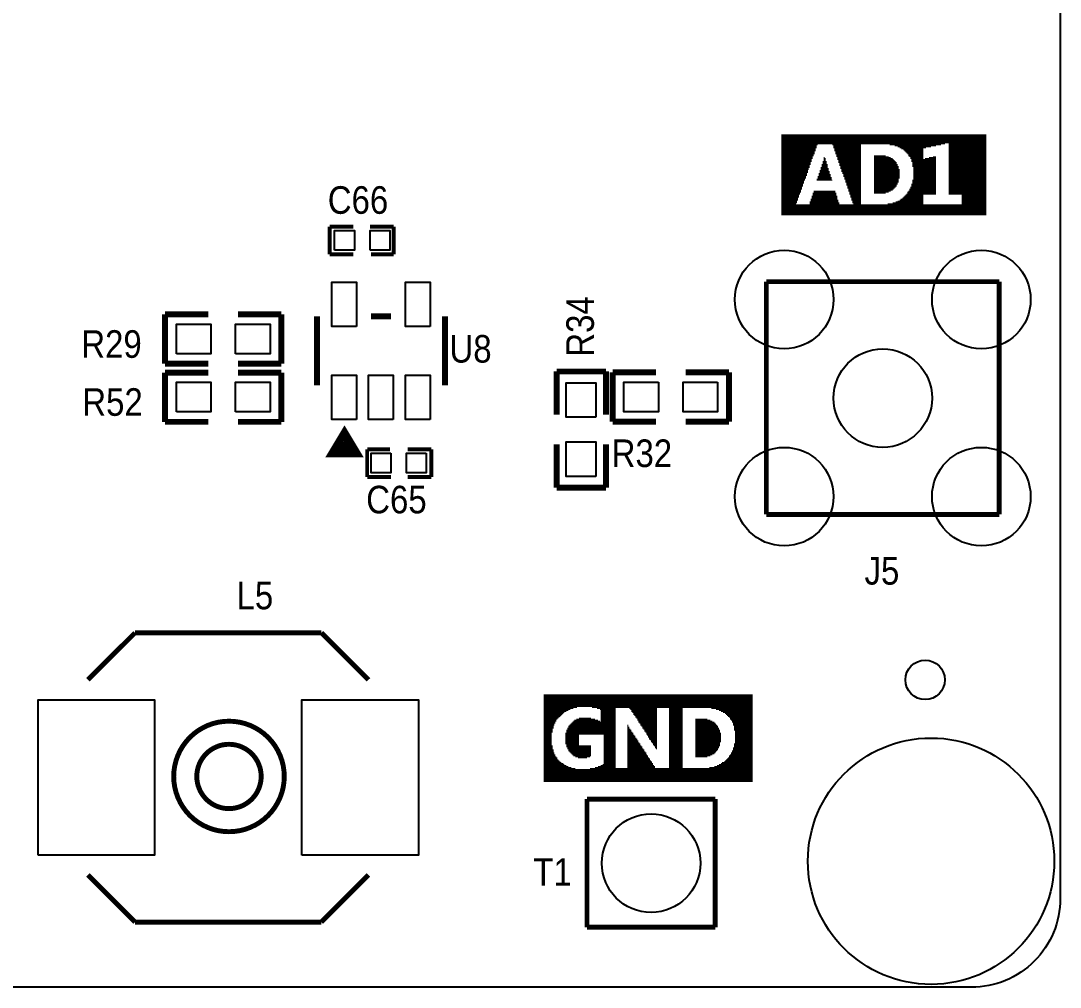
# Model space of a CAD drawing. Extents: x 52.6 to 133.5, y 30.2 to 81.2.
# Drawn here: x 106.72 to 133.5, y 30.15 to 55.06 of the extents above; entities that cross this region are included whole.
import ezdxf

# ---------------------------------------------------------------- set-up
doc = ezdxf.new("R2010")
doc.units = 0
for name, color, linetype in [('BG_OUTLINE', 3, 'CONTINUOUS'), ('MA_PEN3', 5, 'CONTINUOUS'), ('PG_SILKSCREEN_TOP', 6, 'CONTINUOUS'), ('PIN_TOP', 7, 'CONTINUOUS'), ('RD_SILKSCREEN_TOP', 8, 'CONTINUOUS')]:
    doc.layers.add(name, color=color, linetype=linetype)

msp = doc.modelspace()

# ---------------------------------------------------------------- linework, layer by layer
at = {"layer": 'BG_OUTLINE'}
msp.add_lwpolyline([(131.01574, 30.15234), (52.562506, 30.15234), (52.562506, 81.20634), (131.2164, 81.20634, -0.414214), (133.5024, 78.92034), (133.5024, 32.43834, -0.414214), (131.2164, 30.15234)], format="xyb", close=True, dxfattribs=at)
at = {"layer": 'MA_PEN3', "const_width": 0.0254}
for points in [[(126.3142, 52.1208), (131.5974, 52.1208)], [(126.3142, 52.0954), (131.5974, 52.0954)], [(126.3142, 52.07), (131.5974, 52.07)], [(126.3142, 52.0446), (131.5974, 52.0446)], [(126.3142, 52.0192), (131.5974, 52.0192)], [(126.3142, 51.9938), (131.5974, 51.9938)], [(126.3142, 51.9684), (131.5974, 51.9684)], [(126.3142, 51.943), (131.5974, 51.943)], [(126.3142, 51.9176), (131.5974, 51.9176)], [(126.3142, 51.8922), (130.5306, 51.8922)], [(126.3142, 51.8668), (127.254, 51.8668)], [(126.3142, 51.8414), (127.2286, 51.8414)], [(126.3142, 51.816), (127.2286, 51.816)], [(126.3142, 51.7906), (127.2286, 51.7906)], [(126.3142, 51.7652), (127.2032, 51.7652)], [(126.3142, 51.7398), (127.2032, 51.7398)], [(126.3142, 51.7144), (127.2032, 51.7144)], [(126.3142, 51.689), (127.1778, 51.689)], [(127.635, 51.8668), (128.3716, 51.8668)], [(127.6604, 51.8414), (128.3716, 51.8414)], [(127.6604, 51.816), (128.3716, 51.816)], [(127.6604, 51.7906), (128.3716, 51.7906)], [(127.6858, 51.7652), (128.3716, 51.7652)], [(127.6858, 51.7398), (128.3716, 51.7398)], [(127.6858, 51.7144), (128.3716, 51.7144)], [(127.7112, 51.689), (128.3716, 51.689)], [(129.1082, 51.8668), (130.429, 51.8668)], [(129.2352, 51.8414), (130.302, 51.8414)], [(129.3114, 51.816), (130.175, 51.816)], [(129.3622, 51.7906), (130.048, 51.7906)], [(129.413, 51.7652), (129.9718, 51.7652)], [(129.4638, 51.7398), (129.9718, 51.7398)], [(129.4892, 51.7144), (129.9718, 51.7144)], [(129.5146, 51.689), (129.9718, 51.689)], [(130.6322, 51.8922), (131.5974, 51.8922)], [(130.6322, 51.8668), (131.5974, 51.8668)], [(130.6322, 51.8414), (131.5974, 51.8414)], [(130.6322, 51.816), (131.5974, 51.816)], [(130.6322, 51.7906), (131.5974, 51.7906)], [(130.6322, 51.7652), (131.5974, 51.7652)], [(130.6322, 51.7398), (131.5974, 51.7398)], [(130.6322, 51.7144), (131.5974, 51.7144)], [(130.6322, 51.689), (131.5974, 51.689)], [(126.3142, 51.6636), (127.1778, 51.6636)], [(126.3142, 51.6382), (127.1778, 51.6382)], [(126.3142, 51.6128), (127.1524, 51.6128)], [(126.3142, 51.5874), (127.1524, 51.5874)], [(126.3142, 51.562), (127.127, 51.562)], [(126.3142, 51.5366), (127.127, 51.5366)], [(126.3142, 51.5112), (127.127, 51.5112)], [(126.3142, 51.4858), (127.1016, 51.4858)], [(126.3142, 51.4604), (127.1016, 51.4604)], [(126.3142, 51.435), (127.1016, 51.435)], [(126.3142, 51.4096), (127.0762, 51.4096)], [(127.381, 51.435), (127.4826, 51.435)], [(127.381, 51.4096), (127.4826, 51.4096)], [(127.4064, 51.5366), (127.4318, 51.5366)], [(127.4064, 51.5112), (127.4572, 51.5112)], [(127.4064, 51.4858), (127.4572, 51.4858)], [(127.4064, 51.4604), (127.4572, 51.4604)], [(127.7112, 51.6636), (128.3716, 51.6636)], [(127.7112, 51.6382), (128.3716, 51.6382)], [(127.7366, 51.6128), (128.3716, 51.6128)], [(127.7366, 51.5874), (128.3716, 51.5874)], [(127.7366, 51.562), (128.3716, 51.562)], [(127.762, 51.5366), (128.3716, 51.5366)], [(127.762, 51.5112), (128.3716, 51.5112)], [(127.762, 51.4858), (128.3716, 51.4858)], [(127.7874, 51.4604), (128.3716, 51.4604)], [(127.7874, 51.435), (128.3716, 51.435)], [(127.7874, 51.4096), (128.3716, 51.4096)], [(128.7018, 51.5874), (129.0066, 51.5874)], [(128.7018, 51.562), (129.0828, 51.562)], [(128.7018, 51.5366), (129.1336, 51.5366)], [(128.7018, 51.5112), (129.1844, 51.5112)], [(128.7018, 51.4858), (129.2098, 51.4858)], [(128.7018, 51.4604), (129.2352, 51.4604)], [(128.7018, 51.435), (129.2606, 51.435)], [(128.7018, 51.4096), (129.286, 51.4096)], [(129.54, 51.6636), (129.9718, 51.6636)], [(129.5654, 51.6382), (129.9718, 51.6382)], [(129.5908, 51.6128), (129.9718, 51.6128)], [(129.5908, 51.5874), (129.9718, 51.5874)], [(129.6162, 51.562), (129.9718, 51.562)], [(129.6416, 51.5366), (129.9718, 51.5366)], [(129.6416, 51.5112), (129.9718, 51.5112)], [(129.667, 51.4858), (130.302, 51.4858)], [(129.667, 51.4604), (130.302, 51.4604)], [(129.667, 51.435), (130.302, 51.435)], [(129.6924, 51.4096), (130.302, 51.4096)], [(130.0226, 51.5112), (130.302, 51.5112)], [(130.1242, 51.5366), (130.302, 51.5366)], [(130.2258, 51.562), (130.302, 51.562)], [(130.6322, 51.6636), (131.5974, 51.6636)], [(130.6322, 51.6382), (131.5974, 51.6382)], [(130.6322, 51.6128), (131.5974, 51.6128)], [(130.6322, 51.5874), (131.5974, 51.5874)], [(130.6322, 51.562), (131.5974, 51.562)], [(130.6322, 51.5366), (131.5974, 51.5366)], [(130.6322, 51.5112), (131.5974, 51.5112)], [(130.6322, 51.4858), (131.5974, 51.4858)], [(130.6322, 51.4604), (131.5974, 51.4604)], [(130.6322, 51.435), (131.5974, 51.435)], [(130.6322, 51.4096), (131.5974, 51.4096)], [(126.3142, 51.3842), (127.0762, 51.3842)], [(126.3142, 51.3588), (127.0762, 51.3588)], [(126.3142, 51.3334), (127.0508, 51.3334)], [(126.3142, 51.308), (127.0508, 51.308)], [(126.3142, 51.2826), (127.0508, 51.2826)], [(126.3142, 51.2572), (127.0254, 51.2572)], [(126.3142, 51.2318), (127.0254, 51.2318)], [(126.3142, 51.2064), (127, 51.2064)], [(126.3142, 51.181), (127, 51.181)], [(126.3142, 51.1556), (127, 51.1556)], [(127.3048, 51.2064), (127.5334, 51.2064)], [(127.3048, 51.181), (127.5588, 51.181)], [(127.3048, 51.1556), (127.5588, 51.1556)], [(127.3302, 51.2826), (127.508, 51.2826)], [(127.3302, 51.2572), (127.5334, 51.2572)], [(127.3302, 51.2318), (127.5334, 51.2318)], [(127.3556, 51.3588), (127.508, 51.3588)], [(127.3556, 51.3334), (127.508, 51.3334)], [(127.3556, 51.308), (127.508, 51.308)], [(127.381, 51.3842), (127.4826, 51.3842)], [(127.8128, 51.3842), (128.3716, 51.3842)], [(127.8128, 51.3588), (128.3716, 51.3588)], [(127.8128, 51.3334), (128.3716, 51.3334)], [(127.8382, 51.308), (128.3716, 51.308)], [(127.8382, 51.2826), (128.3716, 51.2826)], [(127.8382, 51.2572), (128.3716, 51.2572)], [(127.8636, 51.2318), (128.3716, 51.2318)], [(127.8636, 51.2064), (128.3716, 51.2064)], [(127.8636, 51.181), (128.3716, 51.181)], [(127.889, 51.1556), (128.3716, 51.1556)], [(128.7018, 51.3842), (129.286, 51.3842)], [(128.7018, 51.3588), (129.3114, 51.3588)], [(128.7018, 51.3334), (129.3114, 51.3334)], [(128.7018, 51.308), (129.3368, 51.308)], [(128.7018, 51.2826), (129.3368, 51.2826)], [(128.7018, 51.2572), (129.3368, 51.2572)], [(128.7018, 51.2318), (129.3622, 51.2318)], [(128.7018, 51.2064), (129.3622, 51.2064)], [(128.7018, 51.181), (129.3622, 51.181)], [(128.7018, 51.1556), (129.3622, 51.1556)], [(129.6924, 51.3842), (130.302, 51.3842)], [(129.6924, 51.3588), (130.302, 51.3588)], [(129.6924, 51.3334), (130.302, 51.3334)], [(129.6924, 51.308), (130.302, 51.308)], [(129.7178, 51.2826), (130.302, 51.2826)], [(129.7178, 51.2572), (130.302, 51.2572)], [(129.7178, 51.2318), (130.302, 51.2318)], [(129.7178, 51.2064), (130.302, 51.2064)], [(129.7178, 51.181), (130.302, 51.181)], [(129.7178, 51.1556), (130.302, 51.1556)], [(130.6322, 51.3842), (131.5974, 51.3842)], [(130.6322, 51.3588), (131.5974, 51.3588)], [(130.6322, 51.3334), (131.5974, 51.3334)], [(130.6322, 51.308), (131.5974, 51.308)], [(130.6322, 51.2826), (131.5974, 51.2826)], [(130.6322, 51.2572), (131.5974, 51.2572)], [(130.6322, 51.2318), (131.5974, 51.2318)], [(130.6322, 51.2064), (131.5974, 51.2064)], [(130.6322, 51.181), (131.5974, 51.181)], [(130.6322, 51.1556), (131.5974, 51.1556)], [(126.3142, 51.1302), (126.9746, 51.1302)], [(126.3142, 51.1048), (126.9746, 51.1048)], [(126.3142, 51.0794), (126.9746, 51.0794)], [(126.3142, 51.054), (126.9492, 51.054)], [(126.3142, 51.0286), (126.9492, 51.0286)], [(126.3142, 51.0032), (126.9492, 51.0032)], [(126.3142, 50.9778), (126.9238, 50.9778)], [(126.3142, 50.9524), (126.9238, 50.9524)], [(126.3142, 50.927), (126.8984, 50.927)], [(126.3142, 50.9016), (126.8984, 50.9016)], [(126.3142, 50.8762), (126.8984, 50.8762)], [(127.2286, 50.9778), (127.6096, 50.9778)], [(127.2286, 50.9524), (127.635, 50.9524)], [(127.254, 51.054), (127.5842, 51.054)], [(127.254, 51.0286), (127.6096, 51.0286)], [(127.254, 51.0032), (127.6096, 51.0032)], [(127.2794, 51.1302), (127.5588, 51.1302)], [(127.2794, 51.1048), (127.5842, 51.1048)], [(127.2794, 51.0794), (127.5842, 51.0794)], [(127.889, 51.1302), (128.3716, 51.1302)], [(127.9144, 51.1048), (128.3716, 51.1048)], [(127.9144, 51.0794), (128.3716, 51.0794)], [(127.9144, 51.054), (128.3716, 51.054)], [(127.9398, 51.0286), (128.3716, 51.0286)], [(127.9398, 51.0032), (128.3716, 51.0032)], [(127.9398, 50.9778), (128.3716, 50.9778)], [(127.9652, 50.9524), (128.3716, 50.9524)], [(127.9652, 50.927), (128.3716, 50.927)], [(127.9652, 50.9016), (128.3716, 50.9016)], [(127.9906, 50.8762), (128.3716, 50.8762)], [(128.7018, 51.1302), (129.3622, 51.1302)], [(128.7018, 51.1048), (129.3622, 51.1048)], [(128.7018, 51.0794), (129.3622, 51.0794)], [(128.7018, 51.054), (129.3622, 51.054)], [(128.7018, 51.0286), (129.3622, 51.0286)], [(128.7018, 51.0032), (129.3622, 51.0032)], [(128.7018, 50.9778), (129.3368, 50.9778)], [(128.7018, 50.9524), (129.3368, 50.9524)], [(128.7018, 50.927), (129.3368, 50.927)], [(128.7018, 50.9016), (129.3368, 50.9016)], [(128.7018, 50.8762), (129.3114, 50.8762)], [(129.6924, 50.9524), (130.302, 50.9524)], [(129.6924, 50.927), (130.302, 50.927)], [(129.6924, 50.9016), (130.302, 50.9016)], [(129.6924, 50.8762), (130.302, 50.8762)], [(129.7178, 51.1302), (130.302, 51.1302)], [(129.7178, 51.1048), (130.302, 51.1048)], [(129.7178, 51.0794), (130.302, 51.0794)], [(129.7178, 51.054), (130.302, 51.054)], [(129.7178, 51.0286), (130.302, 51.0286)], [(129.7178, 51.0032), (130.302, 51.0032)], [(129.7178, 50.9778), (130.302, 50.9778)], [(130.6322, 51.1302), (131.5974, 51.1302)], [(130.6322, 51.1048), (131.5974, 51.1048)], [(130.6322, 51.0794), (131.5974, 51.0794)], [(130.6322, 51.054), (131.5974, 51.054)], [(130.6322, 51.0286), (131.5974, 51.0286)], [(130.6322, 51.0032), (131.5974, 51.0032)], [(130.6322, 50.9778), (131.5974, 50.9778)], [(130.6322, 50.9524), (131.5974, 50.9524)], [(130.6322, 50.927), (131.5974, 50.927)], [(130.6322, 50.9016), (131.5974, 50.9016)], [(130.6322, 50.8762), (131.5974, 50.8762)], [(126.3142, 50.8508), (126.873, 50.8508)], [(126.3142, 50.8254), (126.873, 50.8254)], [(126.3142, 50.8), (126.873, 50.8)], [(126.3142, 50.7746), (126.8476, 50.7746)], [(126.3142, 50.7492), (126.8476, 50.7492)], [(126.3142, 50.7238), (126.8476, 50.7238)], [(126.3142, 50.6984), (126.8222, 50.6984)], [(126.3142, 50.673), (126.8222, 50.673)], [(126.3142, 50.6476), (126.8222, 50.6476)], [(126.3142, 50.6222), (126.7968, 50.6222)], [(127.127, 50.6222), (127.7366, 50.6222)], [(127.1524, 50.673), (127.7112, 50.673)], [(127.1524, 50.6476), (127.7112, 50.6476)], [(127.9906, 50.8508), (128.3716, 50.8508)], [(127.9906, 50.8254), (128.3716, 50.8254)], [(128.016, 50.8), (128.3716, 50.8)], [(128.016, 50.7746), (128.3716, 50.7746)], [(128.016, 50.7492), (128.3716, 50.7492)], [(128.0414, 50.7238), (128.3716, 50.7238)], [(128.0414, 50.6984), (128.3716, 50.6984)], [(128.0414, 50.673), (128.3716, 50.673)], [(128.0668, 50.6476), (128.3716, 50.6476)], [(128.0668, 50.6222), (128.3716, 50.6222)], [(128.7018, 50.8508), (129.3114, 50.8508)], [(128.7018, 50.8254), (129.286, 50.8254)], [(128.7018, 50.8), (129.286, 50.8)], [(128.7018, 50.7746), (129.2606, 50.7746)], [(128.7018, 50.7492), (129.2352, 50.7492)], [(128.7018, 50.7238), (129.2098, 50.7238)], [(128.7018, 50.6984), (129.1844, 50.6984)], [(128.7018, 50.673), (129.1336, 50.673)], [(128.7018, 50.6476), (129.0828, 50.6476)], [(128.7018, 50.6222), (129.0066, 50.6222)], [(129.5654, 50.6476), (130.302, 50.6476)], [(129.5654, 50.6222), (130.302, 50.6222)], [(129.5908, 50.673), (130.302, 50.673)], [(129.6162, 50.7238), (130.302, 50.7238)], [(129.6162, 50.6984), (130.302, 50.6984)], [(129.6416, 50.7746), (130.302, 50.7746)], [(129.6416, 50.7492), (130.302, 50.7492)], [(129.667, 50.8508), (130.302, 50.8508)], [(129.667, 50.8254), (130.302, 50.8254)], [(129.667, 50.8), (130.302, 50.8)], [(130.6322, 50.8508), (131.5974, 50.8508)], [(130.6322, 50.8254), (131.5974, 50.8254)], [(130.6322, 50.8), (131.5974, 50.8)], [(130.6322, 50.7746), (131.5974, 50.7746)], [(130.6322, 50.7492), (131.5974, 50.7492)], [(130.6322, 50.7238), (131.5974, 50.7238)], [(130.6322, 50.6984), (131.5974, 50.6984)], [(130.6322, 50.673), (131.5974, 50.673)], [(130.6322, 50.6476), (131.5974, 50.6476)], [(130.6322, 50.6222), (131.5974, 50.6222)], [(126.3142, 50.5968), (126.7968, 50.5968)], [(126.3142, 50.5714), (126.7714, 50.5714)], [(126.3142, 50.546), (126.7714, 50.546)], [(126.3142, 50.5206), (126.7714, 50.5206)], [(126.3142, 50.4952), (126.746, 50.4952)], [(126.3142, 50.4698), (126.746, 50.4698)], [(126.3142, 50.4444), (126.746, 50.4444)], [(126.3142, 50.419), (126.7206, 50.419)], [(126.3142, 50.3936), (126.7206, 50.3936)], [(126.3142, 50.3682), (126.7206, 50.3682)], [(126.3142, 50.3428), (126.6952, 50.3428)], [(127.0508, 50.3936), (127.7874, 50.3936)], [(127.0508, 50.3682), (127.8128, 50.3682)], [(127.0508, 50.3428), (127.8128, 50.3428)], [(127.0762, 50.4698), (127.762, 50.4698)], [(127.0762, 50.4444), (127.7874, 50.4444)], [(127.0762, 50.419), (127.7874, 50.419)], [(127.1016, 50.546), (127.762, 50.546)], [(127.1016, 50.5206), (127.762, 50.5206)], [(127.1016, 50.4952), (127.762, 50.4952)], [(127.127, 50.5968), (127.7366, 50.5968)], [(127.127, 50.5714), (127.7366, 50.5714)], [(128.0668, 50.5968), (128.3716, 50.5968)], [(128.0922, 50.5714), (128.3716, 50.5714)], [(128.0922, 50.546), (128.3716, 50.546)], [(128.0922, 50.5206), (128.3716, 50.5206)], [(128.1176, 50.4952), (128.3716, 50.4952)], [(128.1176, 50.4698), (128.3716, 50.4698)], [(128.1176, 50.4444), (128.3716, 50.4444)], [(128.143, 50.419), (128.3716, 50.419)], [(128.143, 50.3936), (128.3716, 50.3936)], [(128.143, 50.3682), (128.3716, 50.3682)], [(128.1684, 50.3428), (128.3716, 50.3428)], [(129.0574, 50.3428), (129.9718, 50.3428)], [(129.1844, 50.3682), (129.9718, 50.3682)], [(129.2606, 50.3936), (129.9718, 50.3936)], [(129.3114, 50.419), (129.9718, 50.419)], [(129.3622, 50.4444), (129.9718, 50.4444)], [(129.3876, 50.4698), (129.9718, 50.4698)], [(129.4384, 50.4952), (129.9718, 50.4952)], [(129.4638, 50.5206), (129.9718, 50.5206)], [(129.4892, 50.546), (129.9718, 50.546)], [(129.5146, 50.5714), (129.9718, 50.5714)], [(129.54, 50.5968), (130.302, 50.5968)], [(130.6322, 50.5968), (131.5974, 50.5968)], [(130.9624, 50.5714), (131.5974, 50.5714)], [(130.9624, 50.546), (131.5974, 50.546)], [(130.9624, 50.5206), (131.5974, 50.5206)], [(130.9624, 50.4952), (131.5974, 50.4952)], [(130.9624, 50.4698), (131.5974, 50.4698)], [(130.9624, 50.4444), (131.5974, 50.4444)], [(130.9624, 50.419), (131.5974, 50.419)], [(130.9624, 50.3936), (131.5974, 50.3936)], [(130.9624, 50.3682), (131.5974, 50.3682)], [(130.9624, 50.3428), (131.5974, 50.3428)], [(126.3142, 50.3174), (131.5974, 50.3174)], [(126.3142, 50.292), (131.5974, 50.292)], [(126.3142, 50.2666), (131.5974, 50.2666)], [(126.3142, 50.2412), (131.5974, 50.2412)], [(126.3142, 50.2158), (131.5974, 50.2158)], [(126.3142, 50.1904), (131.5974, 50.1904)], [(126.3142, 50.165), (131.5974, 50.165)], [(126.3142, 50.1396), (131.5974, 50.1396)], [(126.3142, 50.1142), (131.5974, 50.1142)], [(126.3142, 50.0888), (131.5974, 50.0888)], [(126.3142, 50.0634), (131.5974, 50.0634)], [(120.1928, 37.6936), (125.5776, 37.6936)], [(120.1928, 37.6682), (125.5776, 37.6682)], [(120.1928, 37.6428), (125.5776, 37.6428)], [(120.1928, 37.6174), (125.5776, 37.6174)], [(120.1928, 37.592), (125.5776, 37.592)], [(120.1928, 37.5666), (125.5776, 37.5666)], [(120.1928, 37.5412), (125.5776, 37.5412)], [(120.1928, 37.5158), (125.5776, 37.5158)], [(120.1928, 37.4904), (125.5776, 37.4904)], [(120.1928, 37.465), (125.5776, 37.465)], [(120.1928, 37.4396), (125.5776, 37.4396)], [(120.1928, 37.4142), (125.5776, 37.4142)], [(120.1928, 37.3888), (125.5776, 37.3888)], [(120.1928, 37.3634), (121.0564, 37.3634)], [(120.1928, 37.338), (120.9548, 37.338)], [(120.1928, 37.3126), (120.8786, 37.3126)], [(120.1928, 37.2872), (120.8278, 37.2872)], [(120.1928, 37.2618), (120.777, 37.2618)], [(120.1928, 37.2364), (120.7262, 37.2364)], [(121.4374, 37.3634), (125.5776, 37.3634)], [(121.5644, 37.338), (122.047, 37.338)], [(121.6406, 37.3126), (122.047, 37.3126)], [(121.666, 37.2872), (122.047, 37.2872)], [(121.666, 37.2618), (122.047, 37.2618)], [(121.666, 37.2364), (122.047, 37.2364)], [(122.4026, 37.338), (123.1138, 37.338)], [(122.428, 37.3126), (123.1138, 37.3126)], [(122.4534, 37.2872), (123.1138, 37.2872)], [(122.4534, 37.2618), (123.1138, 37.2618)], [(122.4788, 37.2364), (123.1138, 37.2364)], [(123.4186, 37.338), (123.7742, 37.338)], [(123.4186, 37.3126), (123.7742, 37.3126)], [(123.4186, 37.2872), (123.7742, 37.2872)], [(123.4186, 37.2618), (123.7742, 37.2618)], [(123.4186, 37.2364), (123.7742, 37.2364)], [(124.5108, 37.338), (125.5776, 37.338)], [(124.6378, 37.3126), (125.5776, 37.3126)], [(124.714, 37.2872), (125.5776, 37.2872)], [(124.7648, 37.2618), (125.5776, 37.2618)], [(124.8156, 37.2364), (125.5776, 37.2364)], [(120.1928, 37.211), (120.7008, 37.211)], [(120.1928, 37.1856), (120.6754, 37.1856)], [(120.1928, 37.1602), (120.65, 37.1602)], [(120.1928, 37.1348), (120.6246, 37.1348)], [(120.1928, 37.1094), (120.5992, 37.1094)], [(120.1928, 37.084), (120.5738, 37.084)], [(120.1928, 37.0586), (120.5484, 37.0586)], [(120.1928, 37.0332), (120.523, 37.0332)], [(120.1928, 37.0078), (120.523, 37.0078)], [(120.1928, 36.9824), (120.4976, 36.9824)], [(120.1928, 36.957), (120.4976, 36.957)], [(120.904, 36.957), (122.047, 36.957)], [(120.9294, 36.9824), (122.047, 36.9824)], [(120.9548, 37.0078), (121.6406, 37.0078)], [(120.9802, 37.0332), (121.5898, 37.0332)], [(121.031, 37.0586), (121.5136, 37.0586)], [(121.1072, 37.084), (121.412, 37.084)], [(121.666, 37.211), (122.047, 37.211)], [(121.666, 37.1856), (122.047, 37.1856)], [(121.666, 37.1602), (122.047, 37.1602)], [(121.666, 37.1348), (122.047, 37.1348)], [(121.666, 37.1094), (122.047, 37.1094)], [(121.666, 37.084), (122.047, 37.084)], [(121.666, 37.0586), (122.047, 37.0586)], [(121.666, 37.0332), (122.047, 37.0332)], [(121.666, 37.0078), (122.047, 37.0078)], [(122.5042, 37.211), (123.1138, 37.211)], [(122.5042, 37.1856), (123.1138, 37.1856)], [(122.5296, 37.1602), (123.1138, 37.1602)], [(122.555, 37.1348), (123.1138, 37.1348)], [(122.555, 37.1094), (123.1138, 37.1094)], [(122.5804, 37.084), (123.1138, 37.084)], [(122.6058, 37.0586), (123.1138, 37.0586)], [(122.6058, 37.0332), (123.1138, 37.0332)], [(122.6312, 37.0078), (123.1138, 37.0078)], [(122.6312, 36.9824), (123.1138, 36.9824)], [(122.6566, 36.957), (123.1138, 36.957)], [(123.4186, 37.211), (123.7742, 37.211)], [(123.4186, 37.1856), (123.7742, 37.1856)], [(123.4186, 37.1602), (123.7742, 37.1602)], [(123.4186, 37.1348), (123.7742, 37.1348)], [(123.4186, 37.1094), (123.7742, 37.1094)], [(123.4186, 37.084), (123.7742, 37.084)], [(123.4186, 37.0586), (123.7742, 37.0586)], [(123.4186, 37.0332), (123.7742, 37.0332)], [(123.4186, 37.0078), (123.7742, 37.0078)], [(123.4186, 36.9824), (123.7742, 36.9824)], [(123.4186, 36.957), (123.7742, 36.957)], [(124.1044, 37.0586), (124.4092, 37.0586)], [(124.1044, 37.0332), (124.4854, 37.0332)], [(124.1044, 37.0078), (124.5362, 37.0078)], [(124.1044, 36.9824), (124.587, 36.9824)], [(124.1044, 36.957), (124.6124, 36.957)], [(124.8664, 37.211), (125.5776, 37.211)], [(124.8918, 37.1856), (125.5776, 37.1856)], [(124.9172, 37.1602), (125.5776, 37.1602)], [(124.9426, 37.1348), (125.5776, 37.1348)], [(124.968, 37.1094), (125.5776, 37.1094)], [(124.9934, 37.084), (125.5776, 37.084)], [(124.9934, 37.0586), (125.5776, 37.0586)], [(125.0188, 37.0332), (125.5776, 37.0332)], [(125.0442, 37.0078), (125.5776, 37.0078)], [(125.0442, 36.9824), (125.5776, 36.9824)], [(125.0696, 36.957), (125.5776, 36.957)], [(120.1928, 36.9316), (120.4722, 36.9316)], [(120.1928, 36.9062), (120.4722, 36.9062)], [(120.1928, 36.8808), (120.4468, 36.8808)], [(120.1928, 36.8554), (120.4468, 36.8554)], [(120.1928, 36.83), (120.4468, 36.83)], [(120.1928, 36.8046), (120.4214, 36.8046)], [(120.1928, 36.7792), (120.4214, 36.7792)], [(120.1928, 36.7538), (120.4214, 36.7538)], [(120.1928, 36.7284), (120.4214, 36.7284)], [(120.1928, 36.703), (120.396, 36.703)], [(120.7516, 36.703), (122.047, 36.703)], [(120.777, 36.7792), (122.047, 36.7792)], [(120.777, 36.7538), (122.047, 36.7538)], [(120.777, 36.7284), (122.047, 36.7284)], [(120.8024, 36.83), (122.047, 36.83)], [(120.8024, 36.8046), (122.047, 36.8046)], [(120.8278, 36.8808), (122.047, 36.8808)], [(120.8278, 36.8554), (122.047, 36.8554)], [(120.8532, 36.9062), (122.047, 36.9062)], [(120.8786, 36.9316), (122.047, 36.9316)], [(122.3518, 36.9062), (122.3772, 36.9062)], [(122.3518, 36.8808), (122.3772, 36.8808)], [(122.3518, 36.8554), (122.4026, 36.8554)], [(122.3518, 36.83), (122.4026, 36.83)], [(122.3518, 36.8046), (122.428, 36.8046)], [(122.3518, 36.7792), (122.4534, 36.7792)], [(122.3518, 36.7538), (122.4534, 36.7538)], [(122.3518, 36.7284), (122.4788, 36.7284)], [(122.3518, 36.703), (122.5042, 36.703)], [(122.682, 36.9316), (123.1138, 36.9316)], [(122.682, 36.9062), (123.1138, 36.9062)], [(122.7074, 36.8808), (123.1138, 36.8808)], [(122.7328, 36.8554), (123.1138, 36.8554)], [(122.7328, 36.83), (123.1138, 36.83)], [(122.7582, 36.8046), (123.1138, 36.8046)], [(122.7836, 36.7792), (123.1138, 36.7792)], [(122.7836, 36.7538), (123.1138, 36.7538)], [(122.809, 36.7284), (123.1138, 36.7284)], [(122.8344, 36.703), (123.1138, 36.703)], [(123.4186, 36.9316), (123.7742, 36.9316)], [(123.4186, 36.9062), (123.7742, 36.9062)], [(123.4186, 36.8808), (123.7742, 36.8808)], [(123.4186, 36.8554), (123.7742, 36.8554)], [(123.4186, 36.83), (123.7742, 36.83)], [(123.4186, 36.8046), (123.7742, 36.8046)], [(123.4186, 36.7792), (123.7742, 36.7792)], [(123.4186, 36.7538), (123.7742, 36.7538)], [(123.4186, 36.7284), (123.7742, 36.7284)], [(123.4186, 36.703), (123.7742, 36.703)], [(124.1044, 36.9316), (124.6378, 36.9316)], [(124.1044, 36.9062), (124.6632, 36.9062)], [(124.1044, 36.8808), (124.6886, 36.8808)], [(124.1044, 36.8554), (124.6886, 36.8554)], [(124.1044, 36.83), (124.714, 36.83)], [(124.1044, 36.8046), (124.714, 36.8046)], [(124.1044, 36.7792), (124.7394, 36.7792)], [(124.1044, 36.7538), (124.7394, 36.7538)], [(124.1044, 36.7284), (124.7394, 36.7284)], [(124.1044, 36.703), (124.7648, 36.703)], [(125.0696, 36.9316), (125.5776, 36.9316)], [(125.0696, 36.9062), (125.5776, 36.9062)], [(125.095, 36.8808), (125.5776, 36.8808)], [(125.095, 36.8554), (125.5776, 36.8554)], [(125.095, 36.83), (125.5776, 36.83)], [(125.095, 36.8046), (125.5776, 36.8046)], [(125.095, 36.7792), (125.5776, 36.7792)], [(125.1204, 36.7538), (125.5776, 36.7538)], [(125.1204, 36.7284), (125.5776, 36.7284)], [(125.1204, 36.703), (125.5776, 36.703)], [(120.1928, 36.6776), (120.396, 36.6776)], [(120.1928, 36.6522), (120.396, 36.6522)], [(120.1928, 36.6268), (120.396, 36.6268)], [(120.1928, 36.6014), (120.396, 36.6014)], [(120.1928, 36.576), (120.396, 36.576)], [(120.1928, 36.5506), (120.396, 36.5506)], [(120.1928, 36.5252), (120.396, 36.5252)], [(120.1928, 36.4998), (120.396, 36.4998)], [(120.1928, 36.4744), (120.396, 36.4744)], [(120.1928, 36.449), (120.396, 36.449)], [(120.1928, 36.4236), (120.396, 36.4236)], [(120.7516, 36.6776), (122.047, 36.6776)], [(120.7516, 36.6522), (121.1072, 36.6522)], [(120.7516, 36.6268), (121.1072, 36.6268)], [(120.7516, 36.6014), (121.1072, 36.6014)], [(120.7516, 36.576), (121.1072, 36.576)], [(120.7516, 36.5506), (121.1072, 36.5506)], [(120.7516, 36.5252), (121.1072, 36.5252)], [(120.7516, 36.4998), (121.1072, 36.4998)], [(120.7516, 36.4744), (121.1072, 36.4744)], [(120.7516, 36.449), (121.1072, 36.449)], [(120.7516, 36.4236), (121.1072, 36.4236)], [(121.7422, 36.6522), (122.047, 36.6522)], [(121.7422, 36.6268), (122.047, 36.6268)], [(121.7422, 36.6014), (122.047, 36.6014)], [(121.7422, 36.576), (122.047, 36.576)], [(121.7422, 36.5506), (122.047, 36.5506)], [(121.7422, 36.5252), (122.047, 36.5252)], [(121.7422, 36.4998), (122.047, 36.4998)], [(121.7422, 36.4744), (122.047, 36.4744)], [(121.7422, 36.449), (122.047, 36.449)], [(121.7422, 36.4236), (122.047, 36.4236)], [(122.3518, 36.6776), (122.5042, 36.6776)], [(122.3518, 36.6522), (122.5296, 36.6522)], [(122.3518, 36.6268), (122.555, 36.6268)], [(122.3518, 36.6014), (122.555, 36.6014)], [(122.3518, 36.576), (122.5804, 36.576)], [(122.3518, 36.5506), (122.6058, 36.5506)], [(122.3518, 36.5252), (122.6058, 36.5252)], [(122.3518, 36.4998), (122.6312, 36.4998)], [(122.3518, 36.4744), (122.6312, 36.4744)], [(122.3518, 36.449), (122.6566, 36.449)], [(122.3518, 36.4236), (122.682, 36.4236)], [(122.8344, 36.6776), (123.1138, 36.6776)], [(122.8598, 36.6522), (123.1138, 36.6522)], [(122.8852, 36.6268), (123.1138, 36.6268)], [(122.8852, 36.6014), (123.1138, 36.6014)], [(122.9106, 36.576), (123.1138, 36.576)], [(122.9106, 36.5506), (123.1138, 36.5506)], [(122.936, 36.5252), (123.1138, 36.5252)], [(122.9614, 36.4998), (123.1138, 36.4998)], [(122.9614, 36.4744), (123.1138, 36.4744)], [(122.9868, 36.449), (123.1138, 36.449)], [(123.0122, 36.4236), (123.1138, 36.4236)], [(123.4186, 36.6776), (123.7742, 36.6776)], [(123.4186, 36.6522), (123.7742, 36.6522)], [(123.4186, 36.6268), (123.7742, 36.6268)], [(123.4186, 36.6014), (123.7742, 36.6014)], [(123.4186, 36.576), (123.7742, 36.576)], [(123.4186, 36.5506), (123.7742, 36.5506)], [(123.4186, 36.5252), (123.7742, 36.5252)], [(123.4186, 36.4998), (123.7742, 36.4998)], [(123.4186, 36.4744), (123.7742, 36.4744)], [(123.4186, 36.449), (123.7742, 36.449)], [(123.4186, 36.4236), (123.7742, 36.4236)], [(124.1044, 36.6776), (124.7648, 36.6776)], [(124.1044, 36.6522), (124.7648, 36.6522)], [(124.1044, 36.6268), (124.7648, 36.6268)], [(124.1044, 36.6014), (124.7648, 36.6014)], [(124.1044, 36.576), (124.7648, 36.576)], [(124.1044, 36.5506), (124.7648, 36.5506)], [(124.1044, 36.5252), (124.7648, 36.5252)], [(124.1044, 36.4998), (124.7648, 36.4998)], [(124.1044, 36.4744), (124.7648, 36.4744)], [(124.1044, 36.449), (124.7394, 36.449)], [(124.1044, 36.4236), (124.7394, 36.4236)], [(125.095, 36.4236), (125.5776, 36.4236)], [(125.1204, 36.6776), (125.5776, 36.6776)], [(125.1204, 36.6522), (125.5776, 36.6522)], [(125.1204, 36.6268), (125.5776, 36.6268)], [(125.1204, 36.6014), (125.5776, 36.6014)], [(125.1204, 36.576), (125.5776, 36.576)], [(125.1204, 36.5506), (125.5776, 36.5506)], [(125.1204, 36.5252), (125.5776, 36.5252)], [(125.1204, 36.4998), (125.5776, 36.4998)], [(125.1204, 36.4744), (125.5776, 36.4744)], [(125.1204, 36.449), (125.5776, 36.449)], [(120.1928, 36.3982), (120.396, 36.3982)], [(120.1928, 36.3728), (120.4214, 36.3728)], [(120.1928, 36.3474), (120.4214, 36.3474)], [(120.1928, 36.322), (120.4214, 36.322)], [(120.1928, 36.2966), (120.4214, 36.2966)], [(120.1928, 36.2712), (120.4468, 36.2712)], [(120.1928, 36.2458), (120.4468, 36.2458)], [(120.1928, 36.2204), (120.4468, 36.2204)], [(120.1928, 36.195), (120.4722, 36.195)], [(120.1928, 36.1696), (120.4722, 36.1696)], [(120.1928, 36.1442), (120.4976, 36.1442)], [(120.777, 36.3982), (121.1072, 36.3982)], [(120.777, 36.3728), (121.412, 36.3728)], [(120.777, 36.3474), (121.412, 36.3474)], [(120.8024, 36.322), (121.412, 36.322)], [(120.8024, 36.2966), (121.412, 36.2966)], [(120.8278, 36.2712), (121.412, 36.2712)], [(120.8278, 36.2458), (121.412, 36.2458)], [(120.8532, 36.2204), (121.412, 36.2204)], [(120.8786, 36.195), (121.412, 36.195)], [(120.904, 36.1696), (121.412, 36.1696)], [(120.9294, 36.1442), (121.412, 36.1442)], [(121.7422, 36.3982), (122.047, 36.3982)], [(121.7422, 36.3728), (122.047, 36.3728)], [(121.7422, 36.3474), (122.047, 36.3474)], [(121.7422, 36.322), (122.047, 36.322)], [(121.7422, 36.2966), (122.047, 36.2966)], [(121.7422, 36.2712), (122.047, 36.2712)], [(121.7422, 36.2458), (122.047, 36.2458)], [(121.7422, 36.2204), (122.047, 36.2204)], [(121.7422, 36.195), (122.047, 36.195)], [(121.7422, 36.1696), (122.047, 36.1696)], [(121.7422, 36.1442), (122.047, 36.1442)], [(122.3518, 36.3982), (122.682, 36.3982)], [(122.3518, 36.3728), (122.7074, 36.3728)], [(122.3518, 36.3474), (122.7328, 36.3474)], [(122.3518, 36.322), (122.7328, 36.322)], [(122.3518, 36.2966), (122.7582, 36.2966)], [(122.3518, 36.2712), (122.7836, 36.2712)], [(122.3518, 36.2458), (122.7836, 36.2458)], [(122.3518, 36.2204), (122.809, 36.2204)], [(122.3518, 36.195), (122.8344, 36.195)], [(122.3518, 36.1696), (122.8344, 36.1696)], [(122.3518, 36.1442), (122.8598, 36.1442)], [(123.0122, 36.3982), (123.1138, 36.3982)], [(123.0376, 36.3728), (123.1138, 36.3728)], [(123.063, 36.3474), (123.1138, 36.3474)], [(123.063, 36.322), (123.1138, 36.322)], [(123.0884, 36.2966), (123.1138, 36.2966)], [(123.4186, 36.3982), (123.7742, 36.3982)], [(123.4186, 36.3728), (123.7742, 36.3728)], [(123.4186, 36.3474), (123.7742, 36.3474)], [(123.4186, 36.322), (123.7742, 36.322)], [(123.4186, 36.2966), (123.7742, 36.2966)], [(123.4186, 36.2712), (123.7742, 36.2712)], [(123.4186, 36.2458), (123.7742, 36.2458)], [(123.4186, 36.2204), (123.7742, 36.2204)], [(123.4186, 36.195), (123.7742, 36.195)], [(123.4186, 36.1696), (123.7742, 36.1696)], [(123.4186, 36.1442), (123.7742, 36.1442)], [(124.1044, 36.3982), (124.7394, 36.3982)], [(124.1044, 36.3728), (124.7394, 36.3728)], [(124.1044, 36.3474), (124.714, 36.3474)], [(124.1044, 36.322), (124.714, 36.322)], [(124.1044, 36.2966), (124.6886, 36.2966)], [(124.1044, 36.2712), (124.6886, 36.2712)], [(124.1044, 36.2458), (124.6632, 36.2458)], [(124.1044, 36.2204), (124.6378, 36.2204)], [(124.1044, 36.195), (124.6124, 36.195)], [(124.1044, 36.1696), (124.587, 36.1696)], [(124.1044, 36.1442), (124.5362, 36.1442)], [(124.9934, 36.1442), (125.5776, 36.1442)], [(125.0188, 36.195), (125.5776, 36.195)], [(125.0188, 36.1696), (125.5776, 36.1696)], [(125.0442, 36.2458), (125.5776, 36.2458)], [(125.0442, 36.2204), (125.5776, 36.2204)], [(125.0696, 36.322), (125.5776, 36.322)], [(125.0696, 36.2966), (125.5776, 36.2966)], [(125.0696, 36.2712), (125.5776, 36.2712)], [(125.095, 36.3982), (125.5776, 36.3982)], [(125.095, 36.3728), (125.5776, 36.3728)], [(125.095, 36.3474), (125.5776, 36.3474)], [(120.1928, 36.1188), (120.4976, 36.1188)], [(120.1928, 36.0934), (120.523, 36.0934)], [(120.1928, 36.068), (120.5484, 36.068)], [(120.1928, 36.0426), (120.5484, 36.0426)], [(120.1928, 36.0172), (120.5738, 36.0172)], [(120.1928, 35.9918), (120.5992, 35.9918)], [(120.1928, 35.9664), (120.6246, 35.9664)], [(120.1928, 35.941), (120.65, 35.941)], [(120.1928, 35.9156), (120.7008, 35.9156)], [(120.1928, 35.8902), (120.7262, 35.8902)], [(120.9548, 36.1188), (121.412, 36.1188)], [(121.0056, 36.0934), (121.3866, 36.0934)], [(121.0818, 36.068), (121.3104, 36.068)], [(121.7168, 35.8902), (122.047, 35.8902)], [(121.7422, 36.1188), (122.047, 36.1188)], [(121.7422, 36.0934), (122.047, 36.0934)], [(121.7422, 36.068), (122.047, 36.068)], [(121.7422, 36.0426), (122.047, 36.0426)], [(121.7422, 36.0172), (122.047, 36.0172)], [(121.7422, 35.9918), (122.047, 35.9918)], [(121.7422, 35.9664), (122.047, 35.9664)], [(121.7422, 35.941), (122.047, 35.941)], [(121.7422, 35.9156), (122.047, 35.9156)], [(122.3518, 36.1188), (122.8852, 36.1188)], [(122.3518, 36.0934), (122.8852, 36.0934)], [(122.3518, 36.068), (122.9106, 36.068)], [(122.3518, 36.0426), (122.936, 36.0426)], [(122.3518, 36.0172), (122.936, 36.0172)], [(122.3518, 35.9918), (122.9614, 35.9918)], [(122.3518, 35.9664), (122.9868, 35.9664)], [(122.3518, 35.941), (122.9868, 35.941)], [(122.3518, 35.9156), (123.0122, 35.9156)], [(122.3518, 35.8902), (123.0122, 35.8902)], [(123.4186, 36.1188), (123.7742, 36.1188)], [(123.4186, 36.0934), (123.7742, 36.0934)], [(123.4186, 36.068), (123.7742, 36.068)], [(123.4186, 36.0426), (123.7742, 36.0426)], [(123.4186, 36.0172), (123.7742, 36.0172)], [(123.4186, 35.9918), (123.7742, 35.9918)], [(123.4186, 35.9664), (123.7742, 35.9664)], [(123.4186, 35.941), (123.7742, 35.941)], [(123.4186, 35.9156), (123.7742, 35.9156)], [(123.4186, 35.8902), (123.7742, 35.8902)], [(124.1044, 36.1188), (124.4854, 36.1188)], [(124.1044, 36.0934), (124.4092, 36.0934)], [(124.714, 35.8902), (125.5776, 35.8902)], [(124.7648, 35.9156), (125.5776, 35.9156)], [(124.7902, 35.941), (125.5776, 35.941)], [(124.841, 35.9664), (125.5776, 35.9664)], [(124.8664, 35.9918), (125.5776, 35.9918)], [(124.8918, 36.0172), (125.5776, 36.0172)], [(124.9172, 36.0426), (125.5776, 36.0426)], [(124.9426, 36.068), (125.5776, 36.068)], [(124.968, 36.1188), (125.5776, 36.1188)], [(124.968, 36.0934), (125.5776, 36.0934)], [(120.1928, 35.8648), (120.777, 35.8648)], [(120.1928, 35.8394), (120.8278, 35.8394)], [(120.1928, 35.814), (120.904, 35.814)], [(120.1928, 35.7886), (121.0056, 35.7886)], [(120.1928, 35.7632), (125.5776, 35.7632)], [(120.1928, 35.7378), (125.5776, 35.7378)], [(120.1928, 35.7124), (125.5776, 35.7124)], [(120.1928, 35.687), (125.5776, 35.687)], [(120.1928, 35.6616), (125.5776, 35.6616)], [(120.1928, 35.6362), (125.5776, 35.6362)], [(120.1928, 35.6108), (125.5776, 35.6108)], [(121.3866, 35.7886), (125.5776, 35.7886)], [(121.5136, 35.814), (122.047, 35.814)], [(121.5898, 35.8394), (122.047, 35.8394)], [(121.666, 35.8648), (122.047, 35.8648)], [(122.3518, 35.8648), (123.0376, 35.8648)], [(122.3518, 35.8394), (123.063, 35.8394)], [(122.3518, 35.814), (123.063, 35.814)], [(123.4186, 35.8648), (123.7742, 35.8648)], [(123.4186, 35.8394), (123.7742, 35.8394)], [(123.4186, 35.814), (123.7742, 35.814)], [(124.46, 35.814), (125.5776, 35.814)], [(124.587, 35.8394), (125.5776, 35.8394)], [(124.6632, 35.8648), (125.5776, 35.8648)], [(120.1928, 35.5854), (125.5776, 35.5854)], [(120.1928, 35.56), (125.5776, 35.56)], [(120.1928, 35.5346), (125.5776, 35.5346)], [(120.1928, 35.5092), (125.5776, 35.5092)], [(120.1928, 35.4838), (125.5776, 35.4838)], [(120.1928, 35.4584), (125.5776, 35.4584)]]:
    msp.add_lwpolyline(points, dxfattribs=at)
at = {"layer": 'PG_SILKSCREEN_TOP'}
for points, const_width in [([(114.681, 49.7586), (114.681, 49.0474)], 0.1016), ([(114.681, 49.7586), (115.2906, 49.7586)], 0.1016), ([(115.7224, 49.7586), (116.332, 49.7586)], 0.1016), ([(116.332, 49.7586), (116.332, 49.0474)], 0.1016), ([(114.681, 49.0474), (115.2906, 49.0474)], 0.1016), ([(116.332, 49.0474), (115.7478, 49.0474)], 0.1016), ([(125.930406, 48.338994), (131.930394, 48.338994)], 0.127), ([(125.930406, 42.339006), (125.930406, 48.338994)], 0.127), ([(131.930394, 48.338994), (131.930394, 42.339006)], 0.127), ([(110.4392, 47.494444), (111.5568, 47.494444)], 0.1524), ([(110.4392, 47.443644), (110.4392, 47.494444)], 0.1524), ([(110.4392, 46.275244), (110.4392, 47.443644)], 0.1524), ([(113.4364, 47.494444), (112.3188, 47.494444)], 0.1524), ([(113.4364, 47.443644), (113.4364, 47.494444)], 0.1524), ([(113.4364, 46.275244), (113.4364, 47.443644)], 0.1524), ([(114.3508, 47.4472), (114.3508, 46.8122)], 0.1524), ([(115.7478, 47.4472), (116.2558, 47.4472)], 0.1524), ([(117.6528, 47.4472), (117.6528, 45.6692)], 0.1524), ([(114.3508, 46.8122), (114.3508, 46.3042)], 0.1524), ([(110.4392, 46.224444), (110.4392, 46.275244)], 0.1524), ([(113.4364, 46.224444), (113.4364, 46.275244)], 0.1524), ([(114.3508, 46.3042), (114.3508, 45.6692)], 0.1524), ([(111.5568, 46.224444), (110.4392, 46.224444)], 0.1524), ([(110.4392, 45.995844), (111.5568, 45.995844)], 0.1524), ([(110.4392, 45.945044), (110.4392, 45.995844)], 0.1524), ([(112.3188, 46.224444), (113.4364, 46.224444)], 0.1524), ([(113.4364, 45.995844), (112.3188, 45.995844)], 0.1524), ([(113.4364, 45.945044), (113.4364, 45.995844)], 0.1524), ([(120.526556, 46.0248), (120.526556, 44.9072)], 0.1524), ([(120.577356, 46.0248), (120.526556, 46.0248)], 0.1524), ([(121.745756, 46.0248), (120.577356, 46.0248)], 0.1524), ([(121.796556, 46.0248), (121.745756, 46.0248)], 0.1524), ([(121.796556, 44.9072), (121.796556, 46.0248)], 0.1524), ([(121.9708, 46.002956), (121.9708, 45.952156)], 0.1524), ([(123.0884, 46.002956), (121.9708, 46.002956)], 0.1524), ([(123.8504, 46.002956), (124.968, 46.002956)], 0.1524), ([(124.968, 46.002956), (124.968, 45.952156)], 0.1524), ([(110.4392, 44.776644), (110.4392, 45.945044)], 0.1524), ([(113.4364, 44.776644), (113.4364, 45.945044)], 0.1524), ([(121.9708, 45.952156), (121.9708, 44.783756)], 0.1524), ([(124.968, 45.952156), (124.968, 44.783756)], 0.1524), ([(110.4392, 44.725844), (110.4392, 44.776644)], 0.1524), ([(111.5568, 44.725844), (110.4392, 44.725844)], 0.1524), ([(112.3188, 44.725844), (113.4364, 44.725844)], 0.1524), ([(113.4364, 44.725844), (113.4364, 44.776644)], 0.1524), ([(121.9708, 44.783756), (121.9708, 44.732956)], 0.1524), ([(121.9708, 44.732956), (123.0884, 44.732956)], 0.1524), ([(124.968, 44.732956), (123.8504, 44.732956)], 0.1524), ([(124.968, 44.783756), (124.968, 44.732956)], 0.1524), ([(115.443, 43.8785), (114.681, 43.8785), (115.062, 44.5135), (115.443, 43.8785), (115.316, 43.8785), (115.316, 43.9801), (114.808, 43.9801), (114.8588, 44.0817), (115.2398, 44.0817), (115.189, 44.1579), (114.9096, 44.1579), (115.062, 44.3865), (115.1636, 44.2341), (115.0366, 44.2341)], 0.127), ([(120.526556, 43.0276), (120.526556, 44.1452)], 0.1524), ([(121.796556, 44.1452), (121.796556, 43.0276)], 0.1524), ([(115.6462, 44.0182), (116.2304, 44.0182)], 0.1016), ([(115.6462, 43.307), (115.6462, 44.0182)], 0.1016), ([(117.2972, 44.0182), (116.6876, 44.0182)], 0.1016), ([(117.2972, 43.307), (117.2972, 44.0182)], 0.1016), ([(116.2558, 43.307), (115.6462, 43.307)], 0.1016), ([(117.2972, 43.307), (116.6876, 43.307)], 0.1016), ([(120.577356, 43.0276), (120.526556, 43.0276)], 0.1524), ([(121.745756, 43.0276), (120.577356, 43.0276)], 0.1524), ([(121.796556, 43.0276), (121.745756, 43.0276)], 0.1524), ([(131.930394, 42.339006), (125.930406, 42.339006)], 0.127), ([(108.450888, 38.0746), (109.664754, 39.28872)], 0.127), ([(109.664754, 39.28872), (114.464846, 39.28872)], 0.127), ([(114.464846, 39.28872), (115.678712, 38.0746)], 0.127), ([(121.3104, 31.6992), (121.3104, 35.0012)], 0.127), ([(121.3104, 35.0012), (124.6124, 35.0012)], 0.127), ([(124.6124, 35.0012), (124.6124, 31.8262)], 0.127), ([(108.450888, 33.0454), (109.664754, 31.83128)], 0.127), ([(114.464846, 31.83128), (115.678712, 33.0454)], 0.127), ([(109.664754, 31.83128), (114.464846, 31.83128)], 0.127), ([(124.6124, 31.8262), (124.6124, 31.6992)], 0.127), ([(124.6124, 31.6992), (121.3104, 31.6992)], 0.127)]:
    msp.add_lwpolyline(points, dxfattribs=dict(at, const_width=const_width))
at = {"layer": 'PG_SILKSCREEN_TOP', "const_width": 0.127}
for points in [[(113.509806, 35.5854, 1), (110.660942, 35.5854, 1)], [(112.914684, 35.5854, 1), (111.256064, 35.5854, 1)]]:
    msp.add_lwpolyline(points, format="xyb", close=True, dxfattribs=at)
at = {"layer": 'PIN_TOP'}
for points in [[(114.808, 49.149), (114.808, 49.657), (115.316, 49.657), (115.316, 49.149)], [(115.7224, 49.149), (115.7224, 49.657), (116.2304, 49.657), (116.2304, 49.149)], [(115.36934, 47.186596), (114.73434, 47.186596), (114.73434, 48.329596), (115.36934, 48.329596)], [(117.26926, 47.186596), (116.63426, 47.186596), (116.63426, 48.329596), (117.26926, 48.329596)], [(110.7313, 46.482), (110.7313, 47.244), (111.6203, 47.244), (111.6203, 46.482)], [(112.2553, 46.482), (112.2553, 47.244), (113.1443, 47.244), (113.1443, 46.482)], [(115.36934, 44.786804), (114.73434, 44.786804), (114.73434, 45.929804), (115.36934, 45.929804)], [(116.3193, 44.786804), (115.6843, 44.786804), (115.6843, 45.929804), (116.3193, 45.929804)], [(117.26926, 44.786804), (116.63426, 44.786804), (116.63426, 45.929804), (117.26926, 45.929804)], [(110.7313, 44.9834), (110.7313, 45.7454), (111.6203, 45.7454), (111.6203, 44.9834)], [(112.2553, 44.9834), (112.2553, 45.7454), (113.1443, 45.7454), (113.1443, 44.9834)], [(121.539, 44.8437), (120.777, 44.8437), (120.777, 45.7327), (121.539, 45.7327)], [(123.1519, 45.7454), (123.1519, 44.9834), (122.2629, 44.9834), (122.2629, 45.7454)], [(124.6759, 45.7454), (124.6759, 44.9834), (123.7869, 44.9834), (123.7869, 45.7454)], [(121.539, 43.3197), (120.777, 43.3197), (120.777, 44.2087), (121.539, 44.2087)], [(116.2558, 43.9166), (116.2558, 43.4086), (115.7478, 43.4086), (115.7478, 43.9166)], [(117.1702, 43.9166), (117.1702, 43.4086), (116.6622, 43.4086), (116.6622, 43.9166)], [(107.164759, 33.560004), (107.164759, 37.559996), (110.164753, 37.559996), (110.164753, 33.560004)], [(113.964847, 33.560004), (113.964847, 37.559996), (116.964841, 37.559996), (116.964841, 33.560004)]]:
    msp.add_lwpolyline(points, close=True, dxfattribs=at)
for centre, radius in [((126.3904, 47.879), 1.27), ((131.4704, 47.879), 1.27), ((128.9304, 45.339), 1.27), ((126.3904, 42.799), 1.27), ((131.4704, 42.799), 1.27), ((130.0226, 38.0746), 0.508), ((130.175, 33.401), 3.175), ((122.9614, 33.3502), 1.27)]:
    msp.add_circle(centre, radius, dxfattribs=at)

# ---------------------------------------------------------------- texts
at = {"layer": 'RD_SILKSCREEN_TOP', "width": 0.892857}
for s, p in [('C66', (114.6302, 50.0888)), ('R29', (108.2802, 46.376844)), ('U8', (117.7671, 46.2534)), ('R52', (108.3056, 44.8818)), ('R32', (121.9454, 43.561)), ('C65', (115.6208, 42.3672)), ('J5', (128.4605, 40.530018)), ('L5', (112.2807, 39.895018)), ('T1', (119.9261, 32.766))]:
    msp.add_text(s, height=0.7112, dxfattribs=at).set_placement(p)
msp.add_text('R34', height=0.7112, rotation=90, dxfattribs=at).set_placement((121.4882, 46.4058))

doc.saveas('drawing.dxf')
